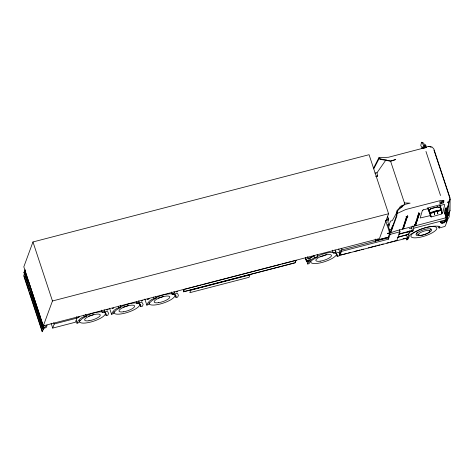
<?xml version="1.0" encoding="UTF-8"?>
<svg xmlns="http://www.w3.org/2000/svg" width="474" height="474" viewBox="0 0 474 474"><rect width="100%" height="100%" fill="white"/><g stroke="black" fill="none" stroke-linecap="round" stroke-linejoin="round"><path stroke-width="0.71" d="M443.99 201.794L443.196 202.973L441.063 203.524L441.069 202.398L439.493 201.835M443.196 202.973L443.202 201.841L443.996 200.668L440.784 201.503M446.632 218.23L447.758 215.913L447.166 213.78L446.407 213.312C446.994 214.041 445.987 228.877 445.838 218.544M373.53 168.163L378.91 157.7L380.107 158.814L390.517 161.012L404.452 202.943L404.482 204.626L397.052 210.533L396.584 215.326L390.588 231.934L389.32 229.706L392.045 228.989M447.711 215.783L447.557 217.27L447.503 216.452M449.66 200.389L447.385 202.439L448.671 202.973L446.804 212.548L446.704 212.002C447.183 207.085 449.476 202.777 450.051 197.966L433.817 148.836L432.015 146.987L428.851 146.347L425.557 147.207M450.039 210.717L450.075 198.914L449.542 201.332M102.177 312.188L104.636 311.211L107.74 311.696L108.558 313.438L107.805 315.287L106.093 315.542L106.295 314.132L105.305 312.692L102.177 312.188L101.501 310.156M136.737 303.218L139.202 302.24L142.307 302.726L143.118 304.462L142.366 306.317L140.66 306.571L140.855 305.161L139.866 303.716L136.737 303.218L136.287 301.861M172.026 294.052L174.491 293.08L177.596 293.566L178.408 295.302L177.655 297.151L175.949 297.411L176.15 295.995L175.155 294.555L172.026 294.052L171.357 292.02M333.258 252.98L335.716 252.002L338.827 252.488L339.639 254.23L338.886 256.079L337.174 256.333L337.375 254.923L336.386 253.483L333.258 252.98L332.327 250.165M404.452 202.943L410.146 203.15L404.577 204.472L397.218 210.604L396.827 216.055L390.76 232.752L396.116 230.85L446.028 217.738M446.407 213.312L445.803 217.927M447.195 215.498L447.45 214.278L447.622 215.285M445.187 214.432L445.756 210.089L446.413 209.911L445.844 214.254L445.187 214.432L444.334 212.577L445.246 208.513M446.988 216.802L447.954 215.86L448.428 213.738M421.534 142.259L424.277 146.33L424.586 145.435L423.768 143.302L422.518 142.378L421.534 142.259L420.764 145.559L422.121 147.734M447.894 213.122L447.48 212.749L447.355 213.27L447.894 213.122L447.373 215.261M425.356 145.802L425.48 145.281M447.13 214.177L447.48 212.749M446.431 207.553L446.852 209.532L446.668 210.237L446.004 210.415L446.194 209.709L445.4 207.831M317.853 256.76L312.378 259.971L309.895 262.086L309.131 263.633L307.768 264.006L308.177 262.513L310.642 259.948L314.736 257.566L317.853 256.76L317.153 254.651M422.423 210.314L420.171 217.987L430.86 215.474M406.52 216.79L402.888 228.03L403.338 228.551L407.279 217.08M402.959 228.409L406.591 217.169M403.338 228.551L406.97 217.311M416.557 219.977L414.969 224.889L415.42 225.417L419.354 213.94L415.42 225.417M417.007 218.573L418.595 213.656L415.04 225.269M417.239 219.883L415.728 225.18M418.376 216.375L419.057 214.266M86.339 316.3L82.144 318.7L79.768 321.017L78.868 322.61L77.001 323.286C78.109 319.369 82.411 316.585 86.339 316.3L85.67 314.268M120.906 307.33L116.705 309.729L114.335 312.046L113.428 313.64L111.568 314.309C112.676 310.399 116.971 307.614 120.906 307.33L120.23 305.292M156.195 298.164L152 300.569L149.624 302.886L148.718 304.48L146.857 305.149C147.965 301.239 152.261 298.454 156.195 298.164L155.745 296.807M377.031 176.547L377.186 176.085L375.793 176.447M339.171 255.45L407.498 238.007L409.666 232.112L412.765 231.306L413.855 228.195L413.275 226.11M427.732 207.985L428.449 210.106L430.428 209.532L430.967 208.548L437.804 206.824L438.74 207.375L440.779 206.782L440.257 204.721L427.732 207.985L428.449 210.106M428.164 208.916L429.545 212.992L428.395 209.597M430.428 209.532L430.967 208.548M429.408 213.093L430.262 212.708L430.516 213.436L429.663 213.815L429.408 213.093L430.262 212.708M429.663 213.815L429.527 212.767M430.884 208.779L437.804 206.824M437.727 207.055L438.74 207.375M438.657 207.606L440.779 206.782M440.085 207.043L441.004 209.763L441.43 209.727L440.121 205.467M441.632 209.443L441.768 210.492L441.027 210.551L440.779 209.822L441.632 209.443L441.768 210.492M437.301 210.918L441.401 209.792L441.59 210.142L437.419 211.457M412.765 231.306L411.687 228.035L412.41 226.045M388.378 239.198L387.963 237.924L389.569 233.492L389.231 230.85L390.126 234.387L388.378 239.198L341.44 251.398L339.911 255.557M339.508 254.331L341.031 250.148L387.963 237.924M32.967 241.959L52.466 300.984L43.324 325.845L379.431 238.594L388.579 213.733L369.074 154.708L32.967 241.959L23.819 266.821L43.306 326.094L43.946 325.928L43.264 327.783L42.429 328.482L43.756 328.138L47.045 325.093L46.57 327.179L44.852 328.109L43.513 328.198L42.21 331.741L43.756 328.138M42.429 328.482L23.919 272.461L24.755 271.762L25.436 269.913L24.802 270.079L43.306 326.094M42.21 331.741L23.7 275.726L24.352 273.954M43.264 327.783L39.97 317.817L40.414 317.699L28.529 281.722L28.085 281.84L28.535 280.602M39.97 317.817L40.426 316.585M76.592 316.697L77.043 318.072L75.532 322.184L52.721 328.103L54.232 323.997L53.775 322.616M184.273 289.288L183.373 291.741L294.384 262.922M295.101 262.732L296.001 260.279M309.303 260.457L306.459 261.192L305.404 257.447M375.414 239.062L375.805 240.561L388.698 237.207M387.56 216.251L388.692 219.675L387.845 221.98L389.225 226.157M396.708 240.804L400.009 231.81L399.434 229.706M407.776 216.263L407.652 217.424L406.526 217.714L406.651 216.553L407.776 216.263L407.468 215.344M414.999 225.618L414.584 225.908L416.125 225.322L414.999 225.618L414.549 224.261M440.63 221.986L440.417 222.567L441.964 223.355L444.097 222.804L445.133 220.813L440.63 221.986L442.177 222.774L444.31 222.217L445.133 220.813M441.964 223.355L442.177 222.774M444.097 222.804L444.31 222.217M448.919 212.696L449.376 214.088L449.156 216.968L447.74 219.361L445.376 225.802L444.861 226.453L439.084 228.018L438.094 226.797M391.145 229.517L392.312 226.418L393.23 225.31M308.296 258.431L313.48 256.12L309.883 258.407L308.106 258.923L307.839 257.044M408.861 237.385L408.304 238.778L406.858 239.903L406.165 237.865M408.582 237.723L409.423 235.631L410.887 234.12C419.668 229.38 429.562 224.978 439.908 226.4L439.084 228.018M447.954 215.86L450.063 210.711L447.332 215.403M408.114 237.575L406.858 239.903M373.755 168.839L379.141 158.559L380.118 159.3L390.114 161.13L395.731 159.519L390.689 161.296M397.319 211.6L392.312 220.594L390.54 221.091L388.467 226.726L389.77 230.678M398.03 210.314L399.86 207.049L401.075 206.006L403.67 205.301L403.06 205.112M421.546 148.658L422.453 147.183L424.586 146.632L426.44 147.532L422.583 148.534M421.943 148.7L422.844 147.23L424.977 146.673M376.137 176.352L377.505 176.008L377.014 172.737L386.085 159.726M442.094 213.484L441.875 213.78L441.839 211.985L440.921 209.769L430.327 212.53L431.032 216.671L431.334 216.908L441.389 214.124L442.094 213.484L441.543 210.219M447.409 212.737L447.723 212.494L446.36 208.453L445.821 208.601L447.409 212.737L446.502 210.047M448.167 213.128L447.634 213.543L447 212.654L447.924 212.405L448.167 213.128L447.243 213.377M107 310.245L108.113 309.463L106.917 309.765M141.572 301.268L142.68 300.486L141.483 300.794M176.719 292.144L177.827 291.362L176.636 291.67M425.652 144.985L424.728 145.234L425.344 146.105L425.889 145.719L425.652 144.985L424.728 145.234M442.177 212.553L442.888 212.186L444.742 204.667L444.097 204.484L439.813 205.592M422.411 210.314L423.383 209.846M397.313 213.401L405.744 209.514L440.233 200.621L443.747 200.804M306.56 260.937L310.263 259.551L309.883 258.407M441.027 210.551L441.881 210.172M445.91 221.518L446.603 221.251L447.106 219.095M428.532 209.875L430.511 209.301M386.944 225.079L389.053 224.469M426.108 147.414L388.479 157.261L378.91 157.7M435.251 211.481L429.782 212.98L429.965 213.33L441.59 210.142M429.9 213.519L434.688 212.21M424.965 145.968L425.889 145.719M446.194 209.709L446.852 209.532M445.193 212.719L445.85 212.542M445.376 213.709L446.034 213.531M433.953 211.422L434.652 214.609L433.953 211.422L437.289 210.533L437.786 213.792L437.289 210.533M434.16 211.902L437.496 211.013M79.632 316.851L77.837 317.319L78.542 317.633M113.547 308.047L112.35 308.361L113.055 308.669M149.263 298.774L147.467 299.242L148.178 299.556M376.238 245.816L368.411 247.861M377.648 245.443L379.769 244.886M381.185 244.513L383.306 243.956M386.837 243.026L388.958 242.469M390.375 242.096L392.496 241.533M393.906 241.165L396.027 240.602M402.995 238.772L405.08 238.221M385.534 220.374L388.372 219.634M385.854 220.416L388.692 219.675M390.126 234.387L400.009 231.81M413.855 228.195L447.74 219.361M375.864 240.413L388.751 237.053M23.919 272.461L25.004 272.183M52.466 300.984L388.579 213.733M441.069 202.398L443.202 201.841M423.371 209.852L428.389 208.554M418.726 213.418L419.851 213.128L419.733 214.289L418.601 214.58L418.424 212.5M387.513 233.344L389.64 232.793M387.394 233.664L390.197 232.941M409.21 228.681L411.687 228.035M43.365 325.946L44.443 325.662L44.206 325.3M200.81 285.111L184.309 289.395L183.408 291.848L295.136 262.839L296.037 260.392L281.989 264.036M201.906 284.827L240.952 274.689M242.125 274.387L280.792 264.35M398.539 234.073L412.617 230.417M399.126 234.209L413.198 230.554M54.232 323.997L77.043 318.072M199.412 287.973L190.738 290.224L189.837 292.677L249.063 277.302L249.97 274.849L240.727 277.249M200.508 287.688L239.554 277.551M398.083 237.036L408.576 234.31L397.265 237.533M341.31 254.894L347.015 253.412M348.437 253.045L350.576 252.488M354.143 251.564L359.849 250.082M361.277 249.709L363.416 249.152M423.922 145.565L424.586 145.435M308.574 261.37L306.945 261.666L305.789 258.164M374.893 173.099L377.014 172.737M421.842 142.484L422.518 142.378M447.681 212.648L448.973 212.488L448.653 202.979M429.61 212.802L430.042 212.773L429.124 210.053M429.776 213.496L430.516 213.436M446.597 217.412L447.302 217.4M446.461 213.786L447.166 213.78M429.835 213.306L430.416 216.612L431.032 216.671M422.453 147.183L422.844 147.23M428.851 146.347L431.233 147.296M430.416 216.612L431.334 216.908M439.487 202.961L441.063 203.524M418.672 214.035L419.052 214.177M447 212.654L447.391 212.82M425.071 146.916L426.049 147.491M445.756 210.089L446.004 210.415M401.851 206.03L402.456 206.96M377.15 175.445L377.505 176.008M390.76 232.752L389.32 229.706M424.532 145.631L425 146.567M440.056 205.657L441.43 209.727M445.519 214.076L446.2 216.097M444.754 212.974L446.111 217.015M433.935 150.068L449.862 198.209M425.96 151.431L440.524 195.519M406.076 216.363L406.526 217.714M409.24 230.802L409.666 232.112M407.924 232.325L408.363 233.646M406.419 234.743L407.498 238.007M387.465 216.891L388.147 218.947M341.031 250.148L341.44 251.398M338.709 249.022L340.065 253.134M336.481 254.224L337.174 256.333M335.023 249.893L335.716 252.002M314.037 255.456L314.736 257.566M307.419 256.849L308.106 258.923M306.838 261.192L307.768 264.006M305.309 257.708L306.459 261.192M174.041 291.723L174.491 293.08M175.054 294.698L175.949 297.411M153.558 297.038L154.009 298.395M144.843 299.047L146.857 305.149M138.752 300.883L139.202 302.24M139.984 304.539L140.66 306.571M118.269 306.198L118.719 307.555M109.547 308.213L111.568 314.309M105.198 312.834L106.093 315.542M104.191 309.854L104.636 311.211M83.708 315.174L84.153 316.531M76.107 320.572L77.001 323.286M51.127 323.28L52.721 328.103M31.942 293.187L34.489 300.889M34.952 302.293L39.81 316.999M24.755 271.762L28.085 281.84M24.121 271.928L42.624 327.949M24.18 276.36L29.038 291.066M29.501 292.464L42.453 331.681M385.783 220.979L389.788 233.119M426.132 147.183L425.688 145.808L425.148 145.951L425.593 147.325M440.133 205.082L440.696 207.014M447.278 216.002L447.391 218.378L447.326 217.643M375.165 239.56L375.473 241.722M341.718 248.24L341.92 249.685M380.107 158.814L380.118 159.3M155.899 297.666A13.574 3.887 -18.3 0 1 174.462 294.591A13.574 3.887 -18.3 0 1 162.659 303.301A13.574 3.887 -18.3 0 1 149.227 302.59M163.352 296.463A6.014 1.724 -18.3 0 1 158.203 298.022M120.74 306.791A13.574 3.887 -18.3 0 1 139.303 303.716A13.574 3.887 -18.3 0 1 127.5 312.425A13.574 3.887 -18.3 0 1 114.068 311.714M128.193 305.588A6.014 1.724 -18.3 0 1 123.044 307.146M104.298 312.283A13.574 3.887 -18.3 0 1 93.295 321.295A13.574 3.887 -18.3 0 1 80.017 320.08M85.794 315.986A13.574 3.887 -18.3 0 1 101.797 311.856M93.811 314.517A6.014 1.724 -18.3 0 1 88.662 316.075M335.515 252.719A13.574 3.887 -18.3 0 1 325.265 261.488A13.574 3.887 -18.3 0 1 310.908 261.079M317.011 256.428A13.574 3.887 -18.3 0 1 333.021 252.292M326.704 254.354A6.014 1.724 -18.3 0 1 319.968 256.772M424.266 228A13.61 3.899 -18.3 0 1 435.019 230.945A13.61 3.899 -18.3 0 1 412.647 237.628A13.61 3.899 -18.3 0 1 423.626 228.19M422.95 234.944A8.254 2.364 -18.3 0 1 417.428 232.716A8.254 2.364 -18.3 0 1 430.907 228.978A8.254 2.364 -18.3 0 1 423.632 234.754M430.528 228.989A7.341 2.103 -18.3 0 1 429.551 230.755M418.939 234.429A7.341 2.103 -18.3 0 1 417.647 232.017M402.918 228.752L402.509 229.043L404.044 228.462L402.918 228.752M158.517 302.69A8.236 2.358 -18.3 0 0 169.828 296.914A8.236 2.358 -18.3 0 0 157.629 298.685A8.236 2.358 -18.3 0 0 158.517 302.69M123.358 311.821A8.236 2.358 -18.3 0 0 134.669 306.038A8.236 2.358 -18.3 0 0 122.47 307.816A8.236 2.358 -18.3 0 0 123.358 311.821M88.976 320.744A8.236 2.358 -18.3 0 0 100.281 314.967A8.236 2.358 -18.3 0 0 88.081 316.739A8.236 2.358 -18.3 0 0 88.976 320.744M320.199 261.186A8.236 2.358 -18.3 0 0 331.504 255.403A8.236 2.358 -18.3 0 0 319.304 257.181A8.236 2.358 -18.3 0 0 320.199 261.186M420.278 235.418A6.032 1.724 -18.3 0 0 429.734 231.596A6.032 1.724 -18.3 0 0 422.304 231.739A6.032 1.724 -18.3 0 0 420.278 235.418"/></g></svg>
